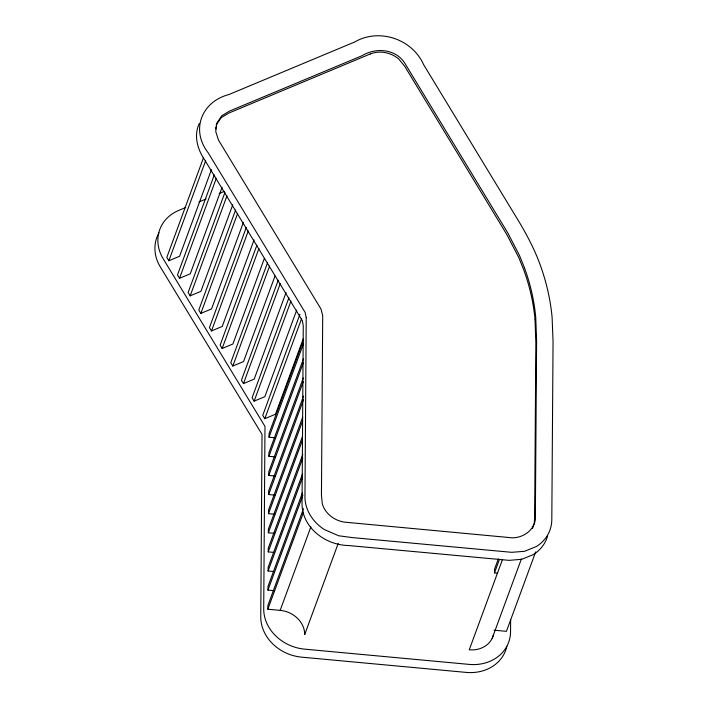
<?xml version="1.0" encoding="UTF-8"?>
<svg xmlns="http://www.w3.org/2000/svg" width="708" height="708" viewBox="0 0 708 708"><rect width="100%" height="100%" fill="white"/><g stroke="black" fill="none" stroke-linecap="round" stroke-linejoin="round"><path stroke-width="1.06" d="M338.22 543.434L304.697 634.545A25.081 21.559 20.2 0 0 280.164 610.367L267.828 609.225L267.854 605.579L303.511 508.663M274.129 590.684L267.96 590.118L267.987 586.463L302.502 492.644M274.261 571.577L268.093 571.002L268.12 567.356L302.643 473.528M274.394 552.461L268.226 551.886L268.252 548.24L302.776 454.421M274.536 533.354L268.359 532.779L268.385 529.133L302.528 436.34M274.669 514.238L268.491 513.663L268.518 510.017L302.661 417.224M274.801 495.122L268.633 494.556L268.651 490.91L303.555 396.055M274.934 476.015L268.766 475.44L268.783 471.794L303.307 377.975M275.067 456.899L268.898 456.333L268.925 452.686L303.44 358.859M275.2 437.792L269.031 437.217L269.058 433.57L303.192 340.778M497.582 573.144L494.494 572.861L494.52 569.214L498.317 558.904M510.636 619.562L510.548 631.722A41.79 35.94 20.2 0 1 469.156 664.396L304.599 649.139A41.799 35.94 20.2 0 1 263.712 608.845L264.987 426.411L163.247 258.889A41.799 35.94 20.2 0 1 178.655 210.444L185.753 207.479M215.639 129.015L215.878 127.042M532.469 528.531L534.301 522.867L534.637 517.654L535.859 342.991L535.036 319.777M203.621 157.388L166.822 257.393L168.858 260.748L179.584 256.269L211.444 169.663M168.858 260.748L205.647 160.743M214.276 174.938L177.478 274.943L179.513 278.297L190.24 273.819L222.108 187.213M179.513 278.297L216.312 178.292M224.932 192.488L188.142 292.493L190.178 295.847L200.904 291.369L232.764 204.762M190.178 295.847L226.967 195.842M235.596 210.037L198.798 310.042L200.833 313.396L211.559 308.918L243.419 222.312M200.833 313.396L237.631 213.391M246.251 227.587L209.453 327.6L211.488 330.946L222.215 326.468L254.084 239.862M211.488 330.946L248.287 230.941M256.916 245.136L220.117 345.15L222.153 348.495L232.879 344.017L264.358 258.438M222.153 348.495L258.942 248.49M267.571 262.686L230.773 362.7L232.808 366.045L243.534 361.567L275.023 275.987M232.808 366.045L269.606 266.04M278.226 280.235L241.428 380.249L243.464 383.594L254.19 379.116L286.059 292.51M243.464 383.594L280.262 283.589M288.891 297.785L252.092 397.799L254.128 401.144L264.854 396.666L296.714 310.06M254.128 401.144L290.926 301.139M299.926 314.308L262.748 415.348L264.783 418.694L275.509 414.215L303.201 338.946M264.783 418.694L301.581 318.689M269.031 437.217L303.546 343.398M268.898 456.333L303.413 362.505M268.766 475.44L303.281 381.621M268.633 494.556L303.528 399.701M268.491 513.663L302.635 420.871M268.359 532.779L302.502 439.987M268.226 551.886L302.75 458.067M268.093 571.002L302.617 477.174M267.96 590.118L302.856 495.264M267.828 609.225L303.484 512.309M280.164 610.367L310.892 526.858M494.494 572.861L499.423 559.462M502.255 560.099L469.254 649.802A25.081 21.567 20.2 0 0 493.591 634.421M492.157 638.404L521.362 559.01M535.646 551.948L506.432 631.341L494.095 630.2M199.329 123.431C193.399 135.493 197.603 149.769 204.939 160.327L302.413 320.812L303.272 325.999L302.042 502.6C301.36 527.106 325.131 545.151 348.265 545.505L509.282 560.355L521.946 559.249L533.124 554.691A41.905 36.037 20.2 0 0 547.673 535.779M216.108 125.077L221.303 117.572L229.091 112.961L370.204 53.994M198.939 201.966L206.037 199.001M219.223 193.488L224.294 191.372M524.416 267.695L519.548 255.597L507.813 232.967L405.259 63.941C396.409 48.914 376.081 47.073 362.062 55.702L229.383 111.147L221.719 115.829L216.852 123.059L215.772 131.626L218.453 140.051L320.981 308.998L322.706 315.644L321.45 494.998L322.273 503.733A25.107 21.585 20.2 0 0 344.345 522.123L508.778 537.496C522.185 539.735 536.991 529.407 535.372 514.99L536.593 340.796L535.752 317.6A234.534 201.665 20.2 0 0 524.416 267.704M158.981 232.888A41.799 35.94 20.2 0 0 160.3 266.898L262.04 434.42L260.765 616.854A41.799 35.94 20.2 0 0 301.652 657.157L466.209 672.405A41.79 35.94 20.2 0 0 506.866 646.307M370.204 54.003A25.276 21.736 20.2 0 1 398.878 59.145L404.826 66.446L507.008 234.852L518.787 257.562L523.672 269.686A234.357 201.514 20.2 0 1 535.036 319.777M306.228 317.635L304.98 495.06A42.082 36.188 20.2 0 0 324.264 529.495L338.574 535.744L352.168 537.584L511.725 552.32L524.619 551.293L536.31 546.549A41.754 35.904 20.2 0 0 551.806 519.69L553.054 341.654L552.098 317.343A251.729 216.453 20.2 0 0 539.983 264.332C533.885 247.614 525.345 231.959 516.043 216.825L423.632 64.667C412.286 39.011 379.143 27.771 354.761 41.958L228.852 94.571C201.532 101.633 190.443 130.077 208.17 152.778L305.148 312.458L306.228 317.635"/></g></svg>
